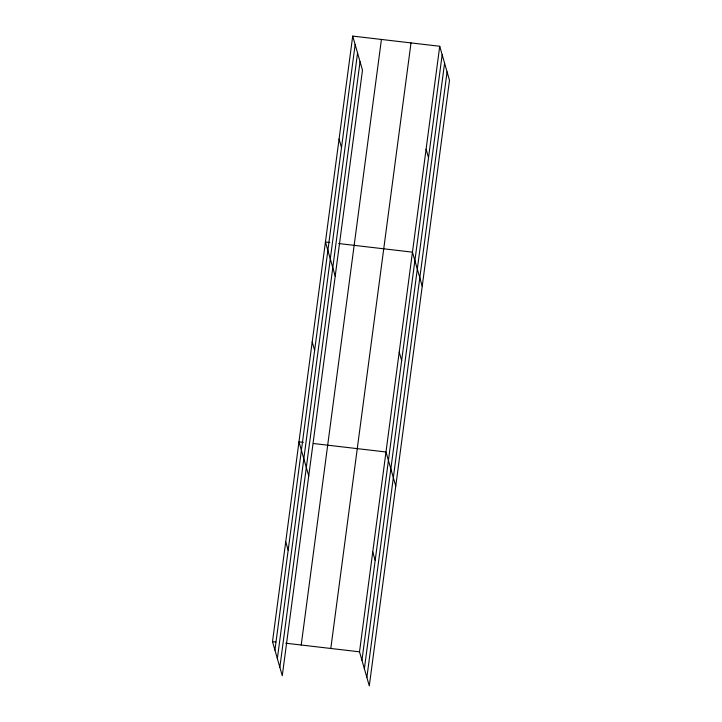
<?xml version="1.0" encoding="UTF-8"?>
<svg xmlns="http://www.w3.org/2000/svg" width="722" height="722" viewBox="0 0 722 722"><rect width="100%" height="100%" fill="white"/><g stroke="black" fill="none" stroke-linecap="round" stroke-linejoin="round"><path stroke-width="1.08" d="M352.706 36.1L362.48 70.178L282.275 675.738L272.501 641.659L352.706 36.1L439.725 46.262L449.499 80.341L369.294 685.9L359.52 651.822L439.725 46.262M274.929 650.134L355.143 44.574M277.356 658.581L357.561 53.022M279.847 667.29L360.052 61.731M301.218 645.017L381.424 39.457M330.802 648.473L411.008 42.914M361.948 660.296L442.162 54.737M364.375 668.752L444.581 63.184M366.866 677.453L447.08 71.893M329.855 242.511L325.442 241.987L335.207 276.066M338.69 243.54L412.461 252.158L422.226 286.228M303.384 442.342L298.971 441.828L308.736 475.897M313.33 443.507L385.99 451.99L395.764 486.068M272.501 641.659L275.813 642.048M285.759 643.212L359.52 651.822M426.088 149.21L428.525 157.685M339.069 139.048L341.506 147.523M399.221 352.074L401.658 360.549M372.76 551.906L375.187 560.38M312.202 341.912L314.639 350.387M285.731 541.744L288.168 550.218"/></g></svg>
